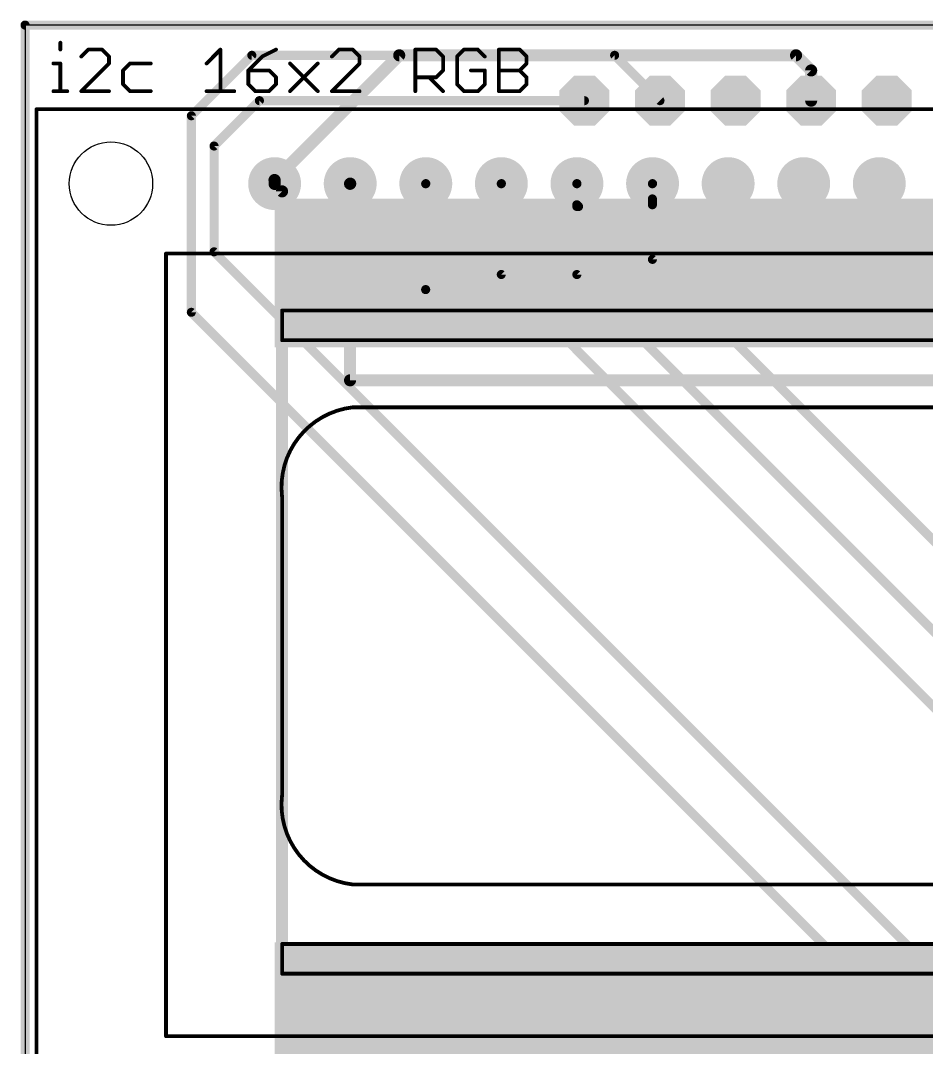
# Model space of a CAD drawing. Extents: x -0.2 to 81.2, y -0.2 to 53.5.
# Drawn here: x -0.15 to 30.29, y 18.98 to 53.49 of the extents above; entities that cross this region are included whole.
import ezdxf

# ---------------------------------------------------------------- set-up
doc = ezdxf.new("R2010")
doc.units = 0
for name, color, linetype in [('1', 12, 'CONTINUOUS'), ('16', 132, 'CONTINUOUS'), ('17', 110, 'CONTINUOUS'), ('20', 53, 'CONTINUOUS'), ('21', 253, 'CONTINUOUS'), ('43', 110, 'CONTINUOUS')]:
    doc.layers.add(name, color=color, linetype=linetype)

# ---------------------------------------------------------------- blocks, each defined once
blk = doc.blocks.new('RECT')
blk.add_solid([(-0.5, -0.5), (0.5, -0.5), (-0.5, 0.5), (0.5, 0.5)])
blk = doc.blocks.new('ROUNDP')
at = {"const_width": 0.5}
blk.add_lwpolyline([(0, -0.25, 1), (0, 0.25, 1), (0, -0.25)], format="xyb", dxfattribs=at)
blk = doc.blocks.new('OCTAGONP')
at = {"const_width": 0.5}
blk.add_lwpolyline([(-0.25, -0.1036), (-0.25, 0.1036), (-0.1036, 0.25), (0.1036, 0.25), (0.25, 0.1036), (0.25, -0.1036), (0.1036, -0.25), (-0.1036, -0.25), (-0.25, -0.1036), (-0.25, 0.1036)], dxfattribs=at)

msp = doc.modelspace()

# ---------------------------------------------------------------- linework, layer by layer
at = {"layer": '1'}
for points, const_width in [([(8.382, 48.133), (12.573, 52.324)], 0.4064), ([(12.573, 52.324), (25.908, 52.324)], 0.4064), ([(25.908, 52.324), (26.416, 51.816)], 0.4064), ([(26.416, 51.816), (26.416, 50.8)], 0.4064), ([(8.386, 48.129), (8.382, 48.133)], 0.4064), ([(8.386, 48.012), (8.386, 48.129)], 0.4064), ([(8.386, 48.002), (8.386, 48.012)], 0.4064), ([(8.636, 47.752), (8.386, 48.002)], 0.4064), ([(10.921, 48.005), (10.926, 48.01)], 0.4064), ([(10.921, 41.402), (10.921, 48.005)], 0.4064), ([(10.926, 48.01), (10.926, 48.012)], 0.4064), ([(13.462, 48.008), (13.466, 48.012)], 0.3048), ([(13.462, 44.451), (13.462, 48.008)], 0.3048), ([(8.636, 18.4658), (8.636, 47.752)], 0.4064), ([(13.462, 44.451), (13.461, 44.45)], 0.3048), ([(13.461, 44.45), (42.926, 44.45)], 0.3048), ([(44.196, 41.402), (10.921, 41.402)], 0.4064)]:
    msp.add_lwpolyline(points, dxfattribs=dict(at, const_width=const_width))
for points, const_width in [([(12.573, 52.4256, 1), (12.573, 52.2224)], 0.2032), ([(12.6448, 52.2522, 1), (12.5012, 52.3958)], 0.2032), ([(25.9798, 52.3958, 1), (25.8362, 52.2522)], 0.2032), ([(25.908, 52.2224, 1), (25.908, 52.4256)], 0.2032), ([(26.5176, 51.816, 1), (26.3144, 51.816)], 0.2032), ([(26.3442, 51.7442, 1), (26.4878, 51.8878)], 0.2032), ([(26.3144, 50.8, 1), (26.5176, 50.8)], 0.2032), ([(8.4538, 48.2048, 1), (8.3102, 48.0612)], 0.2032), ([(8.4876, 48.129, 1), (8.2844, 48.129)], 0.2032), ([(8.3102, 48.2048, 1), (8.4538, 48.0612)], 0.2032), ([(8.4876, 48.012, 1), (8.2844, 48.012)], 0.2032), ([(8.2844, 48.012, 1), (8.4876, 48.012)], 0.2032), ([(8.2844, 48.002, 1), (8.4876, 48.002)], 0.2032), ([(8.4578, 48.0738, 1), (8.3142, 47.9302)], 0.2032), ([(8.3142, 48.0572, 1), (8.4578, 48.2008)], 0.2032), ([(11.0226, 48.005, 1), (10.8194, 48.005)], 0.2032), ([(10.8492, 48.0768, 1), (10.9928, 47.9332)], 0.2032), ([(11.0276, 48.012, 1), (10.8244, 48.012)], 0.2032), ([(10.8244, 48.01, 1), (11.0276, 48.01)], 0.2032), ([(10.9978, 47.9382, 1), (10.8542, 48.0818)], 0.2032), ([(13.5382, 48.008, 1), (13.3858, 48.008)], 0.1524), ([(13.4081, 48.0619, 1), (13.5159, 47.9541)], 0.1524), ([(13.5199, 47.9581, 1), (13.4121, 48.0659)], 0.1524), ([(8.7376, 47.752, 1), (8.5344, 47.752)], 0.2032), ([(8.5642, 47.6802, 1), (8.7078, 47.8238)], 0.2032), ([(13.461, 44.5262, 1), (13.461, 44.3738)], 0.1524), ([(13.4071, 44.5039, 1), (13.5149, 44.3961)], 0.1524), ([(13.3858, 44.451, 1), (13.5382, 44.451)], 0.1524), ([(13.5159, 44.3971, 1), (13.4081, 44.5049)], 0.1524), ([(10.921, 41.5036, 1), (10.921, 41.3004)], 0.2032), ([(10.8194, 41.402, 1), (11.0226, 41.402)], 0.2032)]:
    msp.add_lwpolyline(points, format="xyb", dxfattribs=dict(at, const_width=const_width))
at = {"layer": '16', "const_width": 0.3048}
for points in [[(0, 53.34), (0, 0)], [(81.026, 53.34), (0, 53.34)], [(5.588, 50.292), (7.62, 52.324)], [(7.62, 52.324), (19.812, 52.324)], [(19.812, 52.324), (21.336, 50.8)], [(6.35, 49.276), (7.874, 50.8)], [(7.874, 50.8), (18.796, 50.8)], [(5.588, 43.688), (5.588, 50.292)], [(6.35, 45.72), (6.35, 49.276)], [(16.002, 48.008), (16.006, 48.012)], [(16.002, 44.958), (16.002, 48.008)], [(18.542, 48.008), (18.546, 48.012)], [(18.542, 47.302), (18.542, 48.008)], [(21.082, 48.008), (21.086, 48.012)], [(21.082, 47.302), (21.082, 48.008)], [(21.082, 47.302), (21.082, 47.498)], [(18.6, 47.244), (18.542, 47.302)], [(18.542, 47.244), (18.6, 47.244)], [(18.542, 44.958), (18.542, 47.244)], [(21.082, 45.466), (21.082, 47.302)], [(36.576, 15.494), (6.35, 45.72)], [(45.212, 21.336), (21.082, 45.466)], [(16.002, 44.958), (42.926, 18.034)], [(43.434, 20.066), (18.542, 44.958)], [(33.782, 15.494), (5.588, 43.688)]]:
    msp.add_lwpolyline(points, dxfattribs=at)
at = {"layer": '16', "const_width": 0.1524}
for points in [[(0.0762, 53.34, 1), (-0.0762, 53.34)], [(0, 53.4162, 1), (0, 53.2638)], [(7.62, 52.4002, 1), (7.62, 52.2478)], [(7.6739, 52.2701, 1), (7.5661, 52.3779)], [(19.8659, 52.3779, 1), (19.7581, 52.2701)], [(19.812, 52.2478, 1), (19.812, 52.4002)], [(7.874, 50.8762, 1), (7.874, 50.7238)], [(7.9279, 50.7461, 1), (7.8201, 50.8539)], [(18.796, 50.7238, 1), (18.796, 50.8762)], [(21.2821, 50.7461, 1), (21.3899, 50.8539)], [(5.6642, 50.292, 1), (5.5118, 50.292)], [(5.5341, 50.3459, 1), (5.6419, 50.2381)], [(6.4262, 49.276, 1), (6.2738, 49.276)], [(6.2961, 49.3299, 1), (6.4039, 49.2221)], [(16.0782, 48.008, 1), (15.9258, 48.008)], [(15.9481, 48.0619, 1), (16.0559, 47.9541)], [(16.0599, 47.9581, 1), (15.9521, 48.0659)], [(18.6182, 48.008, 1), (18.4658, 48.008)], [(18.4881, 48.0619, 1), (18.5959, 47.9541)], [(18.5999, 47.9581, 1), (18.4921, 48.0659)], [(21.1582, 48.008, 1), (21.0058, 48.008)], [(21.0281, 48.0619, 1), (21.1359, 47.9541)], [(21.1399, 47.9581, 1), (21.0321, 48.0659)], [(21.1582, 47.498, 1), (21.0058, 47.498)], [(18.5959, 47.3559, 1), (18.4881, 47.2481)], [(18.542, 47.3202, 1), (18.542, 47.1678)], [(18.6182, 47.244, 1), (18.4658, 47.244)], [(18.4658, 47.302, 1), (18.6182, 47.302)], [(18.5461, 47.1901, 1), (18.6539, 47.2979)], [(18.6, 47.1678, 1), (18.6, 47.3202)], [(21.1582, 47.302, 1), (21.0058, 47.302)], [(21.0058, 47.302, 1), (21.1582, 47.302)], [(21.0058, 47.302, 1), (21.1582, 47.302)], [(6.4039, 45.7739, 1), (6.2961, 45.6661)], [(6.2738, 45.72, 1), (6.4262, 45.72)], [(21.1359, 45.5199, 1), (21.0281, 45.4121)], [(21.0058, 45.466, 1), (21.1582, 45.466)], [(16.0559, 45.0119, 1), (15.9481, 44.9041)], [(15.9258, 44.958, 1), (16.0782, 44.958)], [(18.5959, 45.0119, 1), (18.4881, 44.9041)], [(18.4658, 44.958, 1), (18.6182, 44.958)], [(5.6419, 43.7419, 1), (5.5341, 43.6341)], [(5.5118, 43.688, 1), (5.6642, 43.688)]]:
    msp.add_lwpolyline(points, format="xyb", dxfattribs=at)
at = {"layer": '20'}
for p, q in [((80.772, 53.34), (0, 53.34)), ((0, 53.34), (0, 0))]:
    msp.add_line(p, q, dxfattribs=at)
msp.add_circle((2.886, 48.012), 1.4, dxfattribs=at)
at = {"layer": '21', "const_width": 0.127}
for points in [[(1.1855, 52.7487), (1.1855, 52.5157)], [(2.121, 52.5157), (1.888, 52.2827)], [(2.5871, 52.5157), (2.121, 52.5157)], [(2.8201, 52.2827), (2.5871, 52.5157)], [(6.0979, 52.0496), (6.5639, 52.5157)], [(6.5639, 52.5157), (6.5639, 51.1175)], [(8.4333, 52.5157), (7.9672, 52.2827)], [(10.5407, 52.5157), (10.3077, 52.2827)], [(11.0068, 52.5157), (10.5407, 52.5157)], [(11.2398, 52.2827), (11.0068, 52.5157)], [(13.1142, 51.1175), (13.1142, 52.5157)], [(13.1142, 52.5157), (13.8133, 52.5157)], [(13.8133, 52.5157), (14.0464, 52.2827)], [(14.7506, 52.5157), (14.5175, 52.2827)], [(15.2166, 52.5157), (14.7506, 52.5157)], [(15.4497, 52.2827), (15.2166, 52.5157)], [(15.9208, 51.1175), (15.9208, 52.5157)], [(15.9208, 52.5157), (16.6199, 52.5157)], [(16.6199, 52.5157), (16.8529, 52.2827)], [(0.9525, 52.0496), (1.1855, 52.0496)], [(1.1855, 52.0496), (1.1855, 51.1175)], [(1.888, 51.1175), (2.8201, 52.0496)], [(2.8201, 52.0496), (2.8201, 52.2827)], [(3.5243, 52.0496), (3.2913, 51.8166)], [(4.2234, 52.0496), (3.5243, 52.0496)], [(7.9672, 52.2827), (7.5011, 51.8166)], [(8.9044, 52.0496), (9.8365, 51.1175)], [(8.9044, 51.1175), (9.8365, 52.0496)], [(10.3077, 51.1175), (11.2398, 52.0496)], [(11.2398, 52.0496), (11.2398, 52.2827)], [(14.0464, 52.2827), (14.0464, 51.8166)], [(14.5175, 52.2827), (14.5175, 51.3505)], [(16.8529, 52.0496), (16.6199, 51.8166)], [(16.8529, 52.2827), (16.8529, 52.0496)], [(3.2913, 51.8166), (3.2913, 51.3505)], [(7.5011, 51.8166), (7.5011, 51.3505)], [(8.2002, 51.8166), (7.5011, 51.8166)], [(8.4333, 51.5836), (8.2002, 51.8166)], [(14.0464, 51.8166), (13.8133, 51.5836)], [(15.4497, 51.8166), (14.9836, 51.8166)], [(15.4497, 51.3505), (15.4497, 51.8166)], [(15.9208, 51.8166), (16.6199, 51.8166)], [(16.6199, 51.8166), (16.8529, 51.5836)], [(8.4333, 51.3505), (8.4333, 51.5836)], [(13.8133, 51.5836), (13.1142, 51.5836)], [(13.5803, 51.5836), (14.0464, 51.1175)], [(16.8529, 51.5836), (16.8529, 51.3505)], [(0.9525, 51.1175), (1.4186, 51.1175)], [(2.8201, 51.1175), (1.888, 51.1175)], [(3.2913, 51.3505), (3.5243, 51.1175)], [(3.5243, 51.1175), (4.2234, 51.1175)], [(6.0979, 51.1175), (7.03, 51.1175)], [(7.5011, 51.3505), (7.7342, 51.1175)], [(7.7342, 51.1175), (8.2002, 51.1175)], [(8.2002, 51.1175), (8.4333, 51.3505)], [(11.2398, 51.1175), (10.3077, 51.1175)], [(14.5175, 51.3505), (14.7506, 51.1175)], [(14.7506, 51.1175), (15.2166, 51.1175)], [(15.2166, 51.1175), (15.4497, 51.3505)], [(16.6199, 51.1175), (15.9208, 51.1175)], [(16.8529, 51.3505), (16.6199, 51.1175)], [(80.386, 50.512), (0.386, 50.512)], [(0.386, 50.512), (0.386, 14.512)], [(4.736, 45.662), (76.036, 45.662)], [(4.736, 19.362), (4.736, 45.662)], [(8.636, 43.748), (72.136, 43.748)], [(8.636, 42.748), (8.636, 43.748)], [(72.136, 42.748), (8.636, 42.748)], [(69.508, 40.494), (11, 40.494)], [(8.636, 37.494), (8.636, 27.462)], [(11, 24.462), (69.508, 24.462)], [(72.136, 22.462), (8.636, 22.462)], [(8.636, 22.462), (8.636, 21.462)], [(8.636, 21.462), (72.136, 21.462)], [(76.036, 19.362), (4.736, 19.362)]]:
    msp.add_lwpolyline(points, dxfattribs=at)
at = {"layer": '21'}
for points, const_width in [([(1.2173, 52.7487, 1), (1.1538, 52.7487)], 0.0635), ([(1.1538, 52.5157, 1), (1.2173, 52.5157)], 0.0635), ([(2.121, 52.5474, 1), (2.121, 52.4839)], 0.0635), ([(2.1435, 52.4932, 1), (2.0986, 52.5381)], 0.0635), ([(2.6096, 52.5381, 1), (2.5647, 52.4932)], 0.0635), ([(2.5871, 52.4839, 1), (2.5871, 52.5474)], 0.0635), ([(6.5957, 52.5157, 1), (6.5322, 52.5157)], 0.0635), ([(6.5864, 52.4932, 1), (6.5415, 52.5381)], 0.0635), ([(8.4475, 52.4873, 1), (8.4191, 52.5441)], 0.0635), ([(10.5407, 52.5474, 1), (10.5407, 52.4839)], 0.0635), ([(10.5632, 52.4932, 1), (10.5183, 52.5381)], 0.0635), ([(11.0292, 52.5381, 1), (10.9843, 52.4932)], 0.0635), ([(11.0068, 52.4839, 1), (11.0068, 52.5474)], 0.0635), ([(13.146, 52.5157, 1), (13.0825, 52.5157)], 0.0635), ([(13.1142, 52.5474, 1), (13.1142, 52.4839)], 0.0635), ([(13.8358, 52.5381, 1), (13.7909, 52.4932)], 0.0635), ([(13.8133, 52.4839, 1), (13.8133, 52.5474)], 0.0635), ([(14.7506, 52.5474, 1), (14.7506, 52.4839)], 0.0635), ([(14.773, 52.4932, 1), (14.7281, 52.5381)], 0.0635), ([(15.2391, 52.5381, 1), (15.1942, 52.4932)], 0.0635), ([(15.2166, 52.4839, 1), (15.2166, 52.5474)], 0.0635), ([(15.9526, 52.5157, 1), (15.8891, 52.5157)], 0.0635), ([(15.9208, 52.5474, 1), (15.9208, 52.4839)], 0.0635), ([(16.6423, 52.5381, 1), (16.5974, 52.4932)], 0.0635), ([(16.6199, 52.4839, 1), (16.6199, 52.5474)], 0.0635), ([(0.9525, 52.0814, 1), (0.9525, 52.0179)], 0.0635), ([(1.2173, 52.0496, 1), (1.1538, 52.0496)], 0.0635), ([(1.1855, 52.0179, 1), (1.1855, 52.0814)], 0.0635), ([(1.8656, 52.3051, 1), (1.9105, 52.2602)], 0.0635), ([(2.8519, 52.2827, 1), (2.7884, 52.2827)], 0.0635), ([(2.8426, 52.0272, 1), (2.7977, 52.0721)], 0.0635), ([(2.7977, 52.2602, 1), (2.8426, 52.3051)], 0.0635), ([(3.5243, 52.0814, 1), (3.5243, 52.0179)], 0.0635), ([(3.5468, 52.0272, 1), (3.5019, 52.0721)], 0.0635), ([(4.2234, 52.0179, 1), (4.2234, 52.0814)], 0.0635), ([(7.953, 52.3111, 1), (7.9814, 52.2543)], 0.0635), ([(7.9896, 52.2602, 1), (7.9447, 52.3051)], 0.0635), ([(8.9269, 52.0721, 1), (8.882, 52.0272)], 0.0635), ([(9.859, 52.0272, 1), (9.8141, 52.0721)], 0.0635), ([(10.2852, 52.3051, 1), (10.3301, 52.2602)], 0.0635), ([(11.2716, 52.2827, 1), (11.2081, 52.2827)], 0.0635), ([(11.2623, 52.0272, 1), (11.2174, 52.0721)], 0.0635), ([(11.2174, 52.2602, 1), (11.2623, 52.3051)], 0.0635), ([(14.0781, 52.2827, 1), (14.0146, 52.2827)], 0.0635), ([(14.0239, 52.2602, 1), (14.0688, 52.3051)], 0.0635), ([(14.5493, 52.2827, 1), (14.4858, 52.2827)], 0.0635), ([(14.4951, 52.3051, 1), (14.54, 52.2602)], 0.0635), ([(15.4272, 52.2602, 1), (15.4721, 52.3051)], 0.0635), ([(16.8847, 52.2827, 1), (16.8212, 52.2827)], 0.0635), ([(16.8305, 52.2602, 1), (16.8754, 52.3051)], 0.0635), ([(16.8754, 52.0272, 1), (16.8305, 52.0721)], 0.0635), ([(2.7884, 52.0496, 1), (2.8519, 52.0496)], 0.0635), ([(3.323, 51.8166, 1), (3.2595, 51.8166)], 0.0635), ([(3.2688, 51.839, 1), (3.3137, 51.7941)], 0.0635), ([(6.0754, 52.0721, 1), (6.1203, 52.0272)], 0.0635), ([(7.5011, 51.8483, 1), (7.5011, 51.7848)], 0.0635), ([(7.5329, 51.8166, 1), (7.4694, 51.8166)], 0.0635), ([(7.4787, 51.839, 1), (7.5236, 51.7941)], 0.0635), ([(8.2227, 51.839, 1), (8.1778, 51.7941)], 0.0635), ([(8.2002, 51.7848, 1), (8.2002, 51.8483)], 0.0635), ([(11.2081, 52.0496, 1), (11.2716, 52.0496)], 0.0635), ([(14.0146, 51.8166, 1), (14.0781, 51.8166)], 0.0635), ([(14.0688, 51.7941, 1), (14.0239, 51.839)], 0.0635), ([(14.9836, 51.8483, 1), (14.9836, 51.7848)], 0.0635), ([(15.4814, 51.8166, 1), (15.4179, 51.8166)], 0.0635), ([(15.4497, 51.7848, 1), (15.4497, 51.8483)], 0.0635), ([(15.9208, 51.8483, 1), (15.9208, 51.7848)], 0.0635), ([(16.6423, 51.839, 1), (16.5974, 51.7941)], 0.0635), ([(16.5974, 51.839, 1), (16.6423, 51.7941)], 0.0635), ([(16.6199, 51.7848, 1), (16.6199, 51.8483)], 0.0635), ([(16.8212, 52.0496, 1), (16.8847, 52.0496)], 0.0635), ([(8.465, 51.5836, 1), (8.4015, 51.5836)], 0.0635), ([(8.4108, 51.5611, 1), (8.4557, 51.606)], 0.0635), ([(13.1142, 51.6153, 1), (13.1142, 51.5518)], 0.0635), ([(13.6028, 51.606, 1), (13.5579, 51.5611)], 0.0635), ([(13.7909, 51.606, 1), (13.8358, 51.5611)], 0.0635), ([(13.8133, 51.5518, 1), (13.8133, 51.6153)], 0.0635), ([(16.8847, 51.5836, 1), (16.8212, 51.5836)], 0.0635), ([(16.8305, 51.5611, 1), (16.8754, 51.606)], 0.0635), ([(0.9525, 51.1493, 1), (0.9525, 51.0857)], 0.0635), ([(1.1538, 51.1175, 1), (1.2173, 51.1175)], 0.0635), ([(1.4186, 51.0857, 1), (1.4186, 51.1493)], 0.0635), ([(1.888, 51.1493, 1), (1.888, 51.0857)], 0.0635), ([(1.8656, 51.14, 1), (1.9105, 51.095)], 0.0635), ([(2.8201, 51.0857, 1), (2.8201, 51.1493)], 0.0635), ([(3.2595, 51.3505, 1), (3.323, 51.3505)], 0.0635), ([(3.3137, 51.373, 1), (3.2688, 51.3281)], 0.0635), ([(3.5243, 51.1493, 1), (3.5243, 51.0857)], 0.0635), ([(3.5019, 51.095, 1), (3.5468, 51.14)], 0.0635), ([(4.2234, 51.0857, 1), (4.2234, 51.1493)], 0.0635), ([(6.0979, 51.1493, 1), (6.0979, 51.0857)], 0.0635), ([(6.5322, 51.1175, 1), (6.5957, 51.1175)], 0.0635), ([(7.03, 51.0857, 1), (7.03, 51.1493)], 0.0635), ([(7.5236, 51.373, 1), (7.4787, 51.3281)], 0.0635), ([(7.4694, 51.3505, 1), (7.5329, 51.3505)], 0.0635), ([(7.7342, 51.1493, 1), (7.7342, 51.0857)], 0.0635), ([(7.7117, 51.095, 1), (7.7566, 51.14)], 0.0635), ([(8.1778, 51.14, 1), (8.2227, 51.095)], 0.0635), ([(8.2002, 51.0857, 1), (8.2002, 51.1493)], 0.0635), ([(8.4015, 51.3505, 1), (8.465, 51.3505)], 0.0635), ([(8.4557, 51.3281, 1), (8.4108, 51.373)], 0.0635), ([(8.882, 51.14, 1), (8.9269, 51.095)], 0.0635), ([(9.8141, 51.095, 1), (9.859, 51.14)], 0.0635), ([(10.2852, 51.14, 1), (10.3301, 51.095)], 0.0635), ([(10.3077, 51.1493, 1), (10.3077, 51.0857)], 0.0635), ([(11.2398, 51.0857, 1), (11.2398, 51.1493)], 0.0635), ([(13.0825, 51.1175, 1), (13.146, 51.1175)], 0.0635), ([(14.0239, 51.095, 1), (14.0688, 51.14)], 0.0635), ([(14.4858, 51.3505, 1), (14.5493, 51.3505)], 0.0635), ([(14.54, 51.373, 1), (14.4951, 51.3281)], 0.0635), ([(14.7506, 51.1493, 1), (14.7506, 51.0857)], 0.0635), ([(14.7281, 51.095, 1), (14.773, 51.14)], 0.0635), ([(15.1942, 51.14, 1), (15.2391, 51.095)], 0.0635), ([(15.2166, 51.0857, 1), (15.2166, 51.1493)], 0.0635), ([(15.4179, 51.3505, 1), (15.4814, 51.3505)], 0.0635), ([(15.4721, 51.3281, 1), (15.4272, 51.373)], 0.0635), ([(15.9208, 51.1493, 1), (15.9208, 51.0857)], 0.0635), ([(15.8891, 51.1175, 1), (15.9526, 51.1175)], 0.0635), ([(16.5974, 51.14, 1), (16.6423, 51.095)], 0.0635), ([(16.6199, 51.0857, 1), (16.6199, 51.1493)], 0.0635), ([(16.8212, 51.3505, 1), (16.8847, 51.3505)], 0.0635), ([(16.8754, 51.3281, 1), (16.8305, 51.373)], 0.0635), ([(0.386, 50.5438, 1), (0.386, 50.4802)], 0.0635), ([(0.4178, 50.512, 1), (0.3543, 50.512)], 0.0635), ([(4.736, 45.6938, 1), (4.736, 45.6302)], 0.0635), ([(4.7678, 45.662, 1), (4.7043, 45.662)], 0.0635), ([(8.636, 43.7798, 1), (8.636, 43.7163)], 0.0635), ([(8.6678, 43.748, 1), (8.6043, 43.748)], 0.0635), ([(8.636, 42.7798, 1), (8.636, 42.7163)], 0.0635), ([(8.6043, 42.748, 1), (8.6678, 42.748)], 0.0635), ([(11, 40.494, 0.4142), (8.636, 37.494)], 0.127), ([(11, 40.5258, 1), (11, 40.4622)], 0.0635), ([(11.0037, 40.4625, 1), (10.9963, 40.5255)], 0.0635), ([(8.6678, 37.494, 1), (8.6043, 37.494)], 0.0635), ([(8.6045, 37.4903, 1), (8.6675, 37.4977)], 0.0635), ([(8.636, 27.462, 0.4142), (11, 24.462)], 0.127), ([(8.6043, 27.462, 1), (8.6678, 27.462)], 0.0635), ([(8.6675, 27.4583, 1), (8.6045, 27.4657)], 0.0635), ([(11, 24.4937, 1), (11, 24.4303)], 0.0635), ([(10.9963, 24.4305, 1), (11.0037, 24.4935)], 0.0635), ([(8.636, 22.4937, 1), (8.636, 22.4303)], 0.0635), ([(8.6678, 22.462, 1), (8.6043, 22.462)], 0.0635), ([(8.636, 21.4937, 1), (8.636, 21.4303)], 0.0635), ([(8.6043, 21.462, 1), (8.6678, 21.462)], 0.0635), ([(4.736, 19.3938, 1), (4.736, 19.3303)], 0.0635), ([(4.7043, 19.362, 1), (4.7678, 19.362)], 0.0635)]:
    msp.add_lwpolyline(points, format="xyb", dxfattribs=dict(at, const_width=const_width))

# ---------------------------------------------------------------- block references
at = {"layer": '17', "xscale": 1.6764, "yscale": 1.6764}
for p in [(18.796, 50.8), (18.796, 50.8), (21.336, 50.8), (21.336, 50.8), (23.876, 50.8), (23.876, 50.8), (26.416, 50.8), (26.416, 50.8), (28.956, 50.8), (28.956, 50.8)]:
    msp.add_blockref('OCTAGONP', p, dxfattribs=at)
at = {"layer": '17', "xscale": 1.778, "yscale": 1.778, "rotation": 90}
for p in [(8.386, 48.012), (8.386, 48.012), (10.926, 48.012), (10.926, 48.012), (13.466, 48.012), (13.466, 48.012), (16.006, 48.012), (16.006, 48.012), (18.546, 48.012), (18.546, 48.012), (21.086, 48.012), (21.086, 48.012), (23.626, 48.012), (23.626, 48.012), (26.166, 48.012), (26.166, 48.012), (28.706, 48.012), (28.706, 48.012)]:
    msp.add_blockref('ROUNDP', p, dxfattribs=at)
at = {"layer": '43', "xscale": 64, "yscale": 5}
for p in [(40.386, 45.012), (40.386, 20.012)]:
    msp.add_blockref('RECT', p, dxfattribs=at)

doc.saveas('drawing.dxf')
